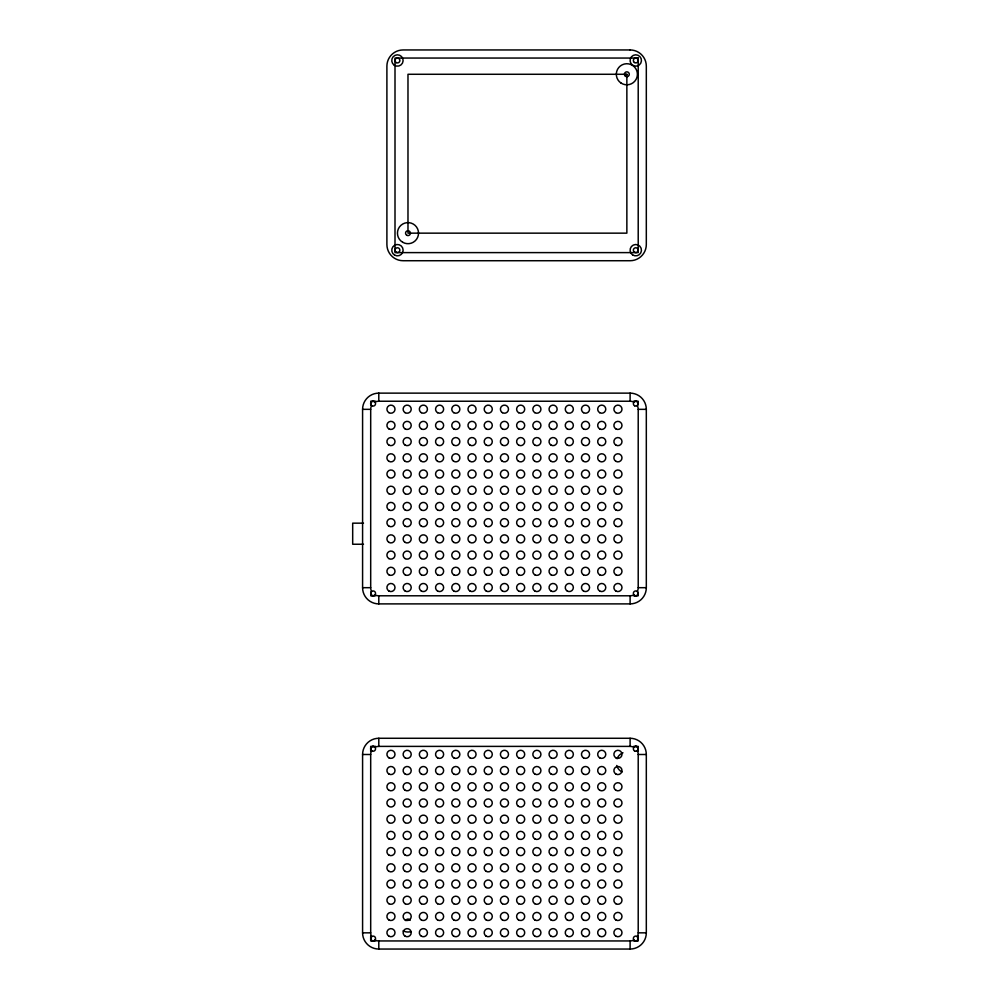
<?xml version="1.0" encoding="UTF-8"?>
<svg xmlns="http://www.w3.org/2000/svg" width="999" height="999" viewBox="0 0 999 999"><rect width="100%" height="100%" fill="white"/><g stroke="black" fill="none" stroke-linecap="round" stroke-linejoin="round"><path stroke-width="1.5" d="M378.796 393.131L630.107 393.131A16.209 16.209 0 0 1 646.316 409.34L646.316 587.687A16.209 16.209 0 0 1 630.107 603.896L378.796 603.896A16.209 16.209 0 0 1 362.587 587.687L362.587 409.34A16.209 16.209 0 0 1 378.796 393.131L378.796 401.236A8.104 8.104 0 0 0 375.037 402.16M370.691 401.236L375.686 401.236M378.796 401.236L630.107 401.236A8.104 8.104 0 0 1 633.865 402.16M633.541 401.236L638.211 401.236M362.587 409.34L370.691 409.34A8.104 8.104 0 0 1 371.616 405.582A2.423 2.323 38.2 0 1 371.378 401.96A2.423 2.323 38.2 0 1 374.95 402.222M637.275 405.582A8.104 8.104 0 0 1 638.211 409.34L646.316 409.34M363.499 523.164L352.684 523.164L352.684 544.243L363.499 544.243M362.587 587.687L370.691 587.687A8.104 8.104 0 0 0 371.616 591.458M637.275 591.458A8.104 8.104 0 0 0 638.211 587.687L646.316 587.687M370.691 595.791L375.686 595.791M375.037 594.867A8.104 8.104 0 0 0 378.796 595.791L630.107 595.791A8.104 8.104 0 0 0 633.865 594.867A2.423 2.323 38.2 0 0 637.512 595.067A2.423 2.323 38.2 0 0 637.212 591.545M633.541 595.791L638.211 595.791M378.796 738.273L630.107 738.273A16.209 16.209 0 0 1 646.316 754.495L646.316 932.841A16.209 16.209 0 0 1 630.107 949.05L378.796 949.05A16.209 16.209 0 0 1 362.587 932.841L362.587 754.495A16.209 16.209 0 0 1 378.796 738.273L378.796 746.39A8.104 8.104 0 0 0 375.037 747.314M375.686 746.39L370.691 746.39L370.691 751.385M378.796 746.39L630.107 746.39A8.104 8.104 0 0 1 633.865 747.314A2.423 2.323 -51.8 0 1 637.487 747.077A2.423 2.323 -51.8 0 1 637.212 750.649M633.541 746.39L638.211 746.39L638.211 751.385M362.587 754.495L370.691 754.495A8.104 8.104 0 0 1 371.616 750.724A2.423 2.323 38.2 0 1 371.378 747.115A2.423 2.323 38.2 0 1 374.95 747.377M637.275 750.724A8.104 8.104 0 0 1 638.211 754.495L646.316 754.495M362.587 932.841L370.691 932.841A8.104 8.104 0 0 0 371.616 936.6M637.275 936.6A8.104 8.104 0 0 0 638.211 932.841L646.316 932.841M375.686 940.946L370.691 940.946L370.691 935.951M375.037 940.022A8.104 8.104 0 0 0 378.796 940.946L630.107 940.946A8.104 8.104 0 0 0 633.865 940.022A2.423 2.323 38.2 0 0 637.512 940.221A2.423 2.323 38.2 0 0 637.212 936.687M633.541 940.946L638.211 940.946L638.211 935.951M638.211 409.34L638.211 587.687M638.211 754.495L638.211 932.841M630.107 393.131L630.107 401.236M630.107 595.791L630.107 603.896M630.107 738.273L630.107 746.39M630.107 940.946L630.107 949.05M378.796 595.791L378.796 603.896M378.796 940.946L378.796 949.05M370.691 409.34L370.691 587.687M370.691 754.495L370.691 932.841M374.95 594.805A2.423 2.323 -51.8 0 1 371.416 595.104A2.423 2.323 -51.8 0 1 371.678 591.533M633.953 402.235A2.423 2.323 -51.8 0 1 637.487 401.935A2.423 2.323 -51.8 0 1 637.212 405.494M374.95 939.947A2.423 2.323 -51.8 0 1 371.416 940.246A2.423 2.323 -51.8 0 1 371.678 936.687M622.015 771.965A10.539 10.539 0 0 1 616.733 765.496M617.057 758.716A10.539 10.539 0 0 1 622.976 752.796M410.876 931.617A10.539 10.539 0 0 1 403.134 930.843M405.719 920.591A2.435 2.435 0 0 1 410.139 920.366M630.107 49.95L403.121 49.95A16.209 16.209 0 0 0 386.9 66.159L386.9 244.505A16.209 16.209 0 0 0 403.121 260.727L630.107 260.727A16.209 16.209 0 0 0 646.316 244.505L646.316 66.159A16.209 16.209 0 0 0 630.107 49.95M638.211 58.054L395.005 58.054L395.005 252.61L638.211 252.61L638.211 58.054M626.86 74.276L407.979 74.276L407.979 233.154L626.86 233.154L626.86 74.276M632.592 254.882A5.669 5.669 0 0 0 641.433 250.587A5.669 5.669 0 0 0 633.291 245.08A5.669 5.669 0 0 0 632.592 254.882M634.565 252.285A2.435 2.435 0 0 0 638.211 250.187A2.435 2.435 0 0 0 634.565 248.077A2.435 2.435 0 0 0 634.565 252.285M632.592 65.185A5.669 5.669 0 0 0 641.433 60.889A5.669 5.669 0 0 0 633.291 55.382A5.669 5.669 0 0 0 632.592 65.185M634.415 62.5A2.435 2.435 0 0 0 638.199 60.664A2.435 2.435 0 0 0 634.715 58.304A2.435 2.435 0 0 0 634.415 62.5M394.605 255.095A5.669 5.669 0 0 0 403.121 250.187A5.669 5.669 0 0 0 394.605 245.267A5.669 5.669 0 0 0 394.605 255.095M396.228 252.285A2.435 2.435 0 0 0 399.875 250.187A2.435 2.435 0 0 0 396.228 248.077A2.435 2.435 0 0 0 396.228 252.285M394.255 65.185A5.669 5.669 0 0 0 403.097 60.889A5.669 5.669 0 0 0 394.967 55.382A5.669 5.669 0 0 0 394.255 65.185M396.228 62.6A2.435 2.435 0 0 0 399.875 60.489A2.435 2.435 0 0 0 396.228 58.379A2.435 2.435 0 0 0 396.228 62.6M620.953 82.992A10.539 10.539 0 0 0 637.374 75.025A10.539 10.539 0 0 0 622.252 64.785A10.539 10.539 0 0 0 620.953 82.992M402.709 242.282A10.539 10.539 0 0 0 418.519 233.154A10.539 10.539 0 0 0 402.709 224.038A10.539 10.539 0 0 0 402.709 242.282M625.499 76.286A2.435 2.435 0 0 0 629.283 74.438A2.435 2.435 0 0 0 625.799 72.078A2.435 2.435 0 0 0 625.499 76.286M406.768 235.264A2.435 2.435 0 0 0 410.414 233.154A2.435 2.435 0 0 0 406.768 231.056A2.435 2.435 0 0 0 406.768 235.264M371.903 595.466A2.435 2.435 0 0 0 375.549 593.369A2.435 2.435 0 0 0 371.903 591.258A2.435 2.435 0 0 0 371.903 595.466M634.565 595.466A2.435 2.435 0 0 0 638.211 593.369A2.435 2.435 0 0 0 634.565 591.258A2.435 2.435 0 0 0 634.565 595.466M634.565 405.769A2.435 2.435 0 0 0 638.211 403.671A2.435 2.435 0 0 0 634.565 401.561A2.435 2.435 0 0 0 634.565 405.769M371.903 405.769A2.435 2.435 0 0 0 375.549 403.671A2.435 2.435 0 0 0 371.903 401.561A2.435 2.435 0 0 0 371.903 405.769M615.908 412.687A4.058 4.058 0 0 0 621.99 409.178A4.058 4.058 0 0 0 615.908 405.669A4.058 4.058 0 0 0 615.908 412.687M599.7 412.687A4.058 4.058 0 0 0 605.781 409.178A4.058 4.058 0 0 0 599.7 405.669A4.058 4.058 0 0 0 599.7 412.687M583.491 412.687A4.058 4.058 0 0 0 589.572 409.178A4.058 4.058 0 0 0 583.491 405.669A4.058 4.058 0 0 0 583.491 412.687M567.27 412.687A4.058 4.058 0 0 0 573.351 409.178A4.058 4.058 0 0 0 567.27 405.669A4.058 4.058 0 0 0 567.27 412.687M551.061 412.687A4.058 4.058 0 0 0 557.142 409.178A4.058 4.058 0 0 0 551.061 405.669A4.058 4.058 0 0 0 551.061 412.687M534.852 412.687A4.058 4.058 0 0 0 540.934 409.178A4.058 4.058 0 0 0 534.852 405.669A4.058 4.058 0 0 0 534.852 412.687M518.631 412.687A4.058 4.058 0 0 0 524.712 409.178A4.058 4.058 0 0 0 518.631 405.669A4.058 4.058 0 0 0 518.631 412.687M502.422 412.687A4.058 4.058 0 0 0 508.503 409.178A4.058 4.058 0 0 0 502.422 405.669A4.058 4.058 0 0 0 502.422 412.687M486.213 412.687A4.058 4.058 0 0 0 492.295 409.178A4.058 4.058 0 0 0 486.213 405.669A4.058 4.058 0 0 0 486.213 412.687M469.992 412.687A4.058 4.058 0 0 0 476.073 409.178A4.058 4.058 0 0 0 469.992 405.669A4.058 4.058 0 0 0 469.992 412.687M453.783 412.687A4.058 4.058 0 0 0 459.865 409.178A4.058 4.058 0 0 0 453.783 405.669A4.058 4.058 0 0 0 453.783 412.687M437.574 412.687A4.058 4.058 0 0 0 443.643 409.178A4.058 4.058 0 0 0 437.574 405.669A4.058 4.058 0 0 0 437.574 412.687M421.353 412.687A4.058 4.058 0 0 0 427.435 409.178A4.058 4.058 0 0 0 421.353 405.669A4.058 4.058 0 0 0 421.353 412.687M615.908 428.908A4.058 4.058 0 0 0 621.99 425.399A4.058 4.058 0 0 0 615.908 421.89A4.058 4.058 0 0 0 615.908 428.908M599.7 428.908A4.058 4.058 0 0 0 605.781 425.399A4.058 4.058 0 0 0 599.7 421.89A4.058 4.058 0 0 0 599.7 428.908M583.491 428.908A4.058 4.058 0 0 0 589.572 425.399A4.058 4.058 0 0 0 583.491 421.89A4.058 4.058 0 0 0 583.491 428.908M567.27 428.908A4.058 4.058 0 0 0 573.351 425.399A4.058 4.058 0 0 0 567.27 421.89A4.058 4.058 0 0 0 567.27 428.908M551.061 428.908A4.058 4.058 0 0 0 557.142 425.399A4.058 4.058 0 0 0 551.061 421.89A4.058 4.058 0 0 0 551.061 428.908M534.852 428.908A4.058 4.058 0 0 0 540.934 425.399A4.058 4.058 0 0 0 534.852 421.89A4.058 4.058 0 0 0 534.852 428.908M518.631 428.908A4.058 4.058 0 0 0 524.712 425.399A4.058 4.058 0 0 0 518.631 421.89A4.058 4.058 0 0 0 518.631 428.908M502.422 428.908A4.058 4.058 0 0 0 508.503 425.399A4.058 4.058 0 0 0 502.422 421.89A4.058 4.058 0 0 0 502.422 428.908M486.213 428.908A4.058 4.058 0 0 0 492.295 425.399A4.058 4.058 0 0 0 486.213 421.89A4.058 4.058 0 0 0 486.213 428.908M469.992 428.908A4.058 4.058 0 0 0 476.073 425.399A4.058 4.058 0 0 0 469.992 421.89A4.058 4.058 0 0 0 469.992 428.908M453.783 428.908A4.058 4.058 0 0 0 459.865 425.399A4.058 4.058 0 0 0 453.783 421.89A4.058 4.058 0 0 0 453.783 428.908M437.574 428.908A4.058 4.058 0 0 0 443.643 425.399A4.058 4.058 0 0 0 437.574 421.89A4.058 4.058 0 0 0 437.574 428.908M421.353 428.908A4.058 4.058 0 0 0 427.435 425.399A4.058 4.058 0 0 0 421.353 421.89A4.058 4.058 0 0 0 421.353 428.908M615.908 445.117A4.058 4.058 0 0 0 621.99 441.608A4.058 4.058 0 0 0 615.908 438.099A4.058 4.058 0 0 0 615.908 445.117M599.7 445.117A4.058 4.058 0 0 0 605.781 441.608A4.058 4.058 0 0 0 599.7 438.099A4.058 4.058 0 0 0 599.7 445.117M583.491 445.117A4.058 4.058 0 0 0 589.572 441.608A4.058 4.058 0 0 0 583.491 438.099A4.058 4.058 0 0 0 583.491 445.117M567.27 445.117A4.058 4.058 0 0 0 573.351 441.608A4.058 4.058 0 0 0 567.27 438.099A4.058 4.058 0 0 0 567.27 445.117M551.061 445.117A4.058 4.058 0 0 0 557.142 441.608A4.058 4.058 0 0 0 551.061 438.099A4.058 4.058 0 0 0 551.061 445.117M534.852 445.117A4.058 4.058 0 0 0 540.934 441.608A4.058 4.058 0 0 0 534.852 438.099A4.058 4.058 0 0 0 534.852 445.117M518.631 445.117A4.058 4.058 0 0 0 524.712 441.608A4.058 4.058 0 0 0 518.631 438.099A4.058 4.058 0 0 0 518.631 445.117M502.422 445.117A4.058 4.058 0 0 0 508.503 441.608A4.058 4.058 0 0 0 502.422 438.099A4.058 4.058 0 0 0 502.422 445.117M486.213 445.117A4.058 4.058 0 0 0 492.295 441.608A4.058 4.058 0 0 0 486.213 438.099A4.058 4.058 0 0 0 486.213 445.117M469.992 445.117A4.058 4.058 0 0 0 476.073 441.608A4.058 4.058 0 0 0 469.992 438.099A4.058 4.058 0 0 0 469.992 445.117M453.534 444.967A4.058 4.058 0 0 0 459.852 441.895A4.058 4.058 0 0 0 454.033 437.962A4.058 4.058 0 0 0 453.534 444.967M437.574 445.117A4.058 4.058 0 0 0 443.643 441.608A4.058 4.058 0 0 0 437.574 438.099A4.058 4.058 0 0 0 437.574 445.117M421.116 444.967A4.058 4.058 0 0 0 427.422 441.895A4.058 4.058 0 0 0 421.615 437.962A4.058 4.058 0 0 0 421.116 444.967M615.908 461.338A4.058 4.058 0 0 0 621.99 457.817A4.058 4.058 0 0 0 615.908 454.308A4.058 4.058 0 0 0 615.908 461.338M599.7 461.338A4.058 4.058 0 0 0 605.781 457.817A4.058 4.058 0 0 0 599.7 454.308A4.058 4.058 0 0 0 599.7 461.338M583.491 461.338A4.058 4.058 0 0 0 589.572 457.817A4.058 4.058 0 0 0 583.491 454.308A4.058 4.058 0 0 0 583.491 461.338M567.032 461.176A4.058 4.058 0 0 0 573.339 458.116A4.058 4.058 0 0 0 567.532 454.17A4.058 4.058 0 0 0 567.032 461.176M551.061 461.338A4.058 4.058 0 0 0 557.142 457.817A4.058 4.058 0 0 0 551.061 454.308A4.058 4.058 0 0 0 551.061 461.338M534.852 461.338A4.058 4.058 0 0 0 540.934 457.817A4.058 4.058 0 0 0 534.852 454.308A4.058 4.058 0 0 0 534.852 461.338M518.394 461.176A4.058 4.058 0 0 0 524.7 458.116A4.058 4.058 0 0 0 518.893 454.17A4.058 4.058 0 0 0 518.394 461.176M502.172 461.176A4.058 4.058 0 0 0 508.491 458.116A4.058 4.058 0 0 0 502.672 454.17A4.058 4.058 0 0 0 502.172 461.176M486.213 461.338A4.058 4.058 0 0 0 492.295 457.817A4.058 4.058 0 0 0 486.213 454.308A4.058 4.058 0 0 0 486.213 461.338M469.992 461.338A4.058 4.058 0 0 0 476.073 457.817A4.058 4.058 0 0 0 469.992 454.308A4.058 4.058 0 0 0 469.992 461.338M453.534 461.176A4.058 4.058 0 0 0 459.852 458.116A4.058 4.058 0 0 0 454.033 454.17A4.058 4.058 0 0 0 453.534 461.176M437.574 461.338A4.058 4.058 0 0 0 443.643 457.817A4.058 4.058 0 0 0 437.574 454.308A4.058 4.058 0 0 0 437.574 461.338M421.353 461.338A4.058 4.058 0 0 0 427.435 457.817A4.058 4.058 0 0 0 421.353 454.308A4.058 4.058 0 0 0 421.353 461.338M615.908 477.547A4.058 4.058 0 0 0 621.99 474.038A4.058 4.058 0 0 0 615.908 470.529A4.058 4.058 0 0 0 615.908 477.547M599.7 477.547A4.058 4.058 0 0 0 605.781 474.038A4.058 4.058 0 0 0 599.7 470.529A4.058 4.058 0 0 0 599.7 477.547M583.491 477.547A4.058 4.058 0 0 0 589.572 474.038A4.058 4.058 0 0 0 583.491 470.529A4.058 4.058 0 0 0 583.491 477.547M567.27 477.547A4.058 4.058 0 0 0 573.351 474.038A4.058 4.058 0 0 0 567.27 470.529A4.058 4.058 0 0 0 567.27 477.547M551.061 477.547A4.058 4.058 0 0 0 557.142 474.038A4.058 4.058 0 0 0 551.061 470.529A4.058 4.058 0 0 0 551.061 477.547M534.852 477.547A4.058 4.058 0 0 0 540.934 474.038A4.058 4.058 0 0 0 534.852 470.529A4.058 4.058 0 0 0 534.852 477.547M518.631 477.547A4.058 4.058 0 0 0 524.712 474.038A4.058 4.058 0 0 0 518.631 470.529A4.058 4.058 0 0 0 518.631 477.547M502.422 477.547A4.058 4.058 0 0 0 508.503 474.038A4.058 4.058 0 0 0 502.422 470.529A4.058 4.058 0 0 0 502.422 477.547M486.213 477.547A4.058 4.058 0 0 0 492.295 474.038A4.058 4.058 0 0 0 486.213 470.529A4.058 4.058 0 0 0 486.213 477.547M469.992 477.547A4.058 4.058 0 0 0 476.073 474.038A4.058 4.058 0 0 0 469.992 470.529A4.058 4.058 0 0 0 469.992 477.547M453.783 477.547A4.058 4.058 0 0 0 459.865 474.038A4.058 4.058 0 0 0 453.783 470.529A4.058 4.058 0 0 0 453.783 477.547M437.574 477.547A4.058 4.058 0 0 0 443.643 474.038A4.058 4.058 0 0 0 437.574 470.529A4.058 4.058 0 0 0 437.574 477.547M421.353 477.547A4.058 4.058 0 0 0 427.435 474.038A4.058 4.058 0 0 0 421.353 470.529A4.058 4.058 0 0 0 421.353 477.547M405.144 477.547A4.058 4.058 0 0 0 411.226 474.038A4.058 4.058 0 0 0 405.144 470.529A4.058 4.058 0 0 0 405.144 477.547M615.908 493.756A4.058 4.058 0 0 0 621.99 490.247A4.058 4.058 0 0 0 615.908 486.738A4.058 4.058 0 0 0 615.908 493.756M599.7 493.756A4.058 4.058 0 0 0 605.781 490.247A4.058 4.058 0 0 0 599.7 486.738A4.058 4.058 0 0 0 599.7 493.756M583.491 493.756A4.058 4.058 0 0 0 589.572 490.247A4.058 4.058 0 0 0 583.491 486.738A4.058 4.058 0 0 0 583.491 493.756M567.27 493.756A4.058 4.058 0 0 0 573.351 490.247A4.058 4.058 0 0 0 567.27 486.738A4.058 4.058 0 0 0 567.27 493.756M551.061 493.756A4.058 4.058 0 0 0 557.142 490.247A4.058 4.058 0 0 0 551.061 486.738A4.058 4.058 0 0 0 551.061 493.756M534.852 493.756A4.058 4.058 0 0 0 540.934 490.247A4.058 4.058 0 0 0 534.852 486.738A4.058 4.058 0 0 0 534.852 493.756M518.631 493.756A4.058 4.058 0 0 0 524.712 490.247A4.058 4.058 0 0 0 518.631 486.738A4.058 4.058 0 0 0 518.631 493.756M502.422 493.756A4.058 4.058 0 0 0 508.503 490.247A4.058 4.058 0 0 0 502.422 486.738A4.058 4.058 0 0 0 502.422 493.756M486.213 493.756A4.058 4.058 0 0 0 492.295 490.247A4.058 4.058 0 0 0 486.213 486.738A4.058 4.058 0 0 0 486.213 493.756M469.992 493.756A4.058 4.058 0 0 0 476.073 490.247A4.058 4.058 0 0 0 469.992 486.738A4.058 4.058 0 0 0 469.992 493.756M453.783 493.756A4.058 4.058 0 0 0 459.865 490.247A4.058 4.058 0 0 0 453.783 486.738A4.058 4.058 0 0 0 453.783 493.756M437.574 493.756A4.058 4.058 0 0 0 443.643 490.247A4.058 4.058 0 0 0 437.574 486.738A4.058 4.058 0 0 0 437.574 493.756M421.353 493.756A4.058 4.058 0 0 0 427.435 490.247A4.058 4.058 0 0 0 421.353 486.738A4.058 4.058 0 0 0 421.353 493.756M405.144 493.756A4.058 4.058 0 0 0 411.226 490.247A4.058 4.058 0 0 0 405.144 486.738A4.058 4.058 0 0 0 405.144 493.756M615.908 509.977A4.058 4.058 0 0 0 621.99 506.456A4.058 4.058 0 0 0 615.908 502.947A4.058 4.058 0 0 0 615.908 509.977M599.7 509.977A4.058 4.058 0 0 0 605.781 506.456A4.058 4.058 0 0 0 599.7 502.947A4.058 4.058 0 0 0 599.7 509.977M583.491 509.977A4.058 4.058 0 0 0 589.572 506.456A4.058 4.058 0 0 0 583.491 502.947A4.058 4.058 0 0 0 583.491 509.977M567.27 509.977A4.058 4.058 0 0 0 573.351 506.456A4.058 4.058 0 0 0 567.27 502.947A4.058 4.058 0 0 0 567.27 509.977M551.061 509.977A4.058 4.058 0 0 0 557.142 506.456A4.058 4.058 0 0 0 551.061 502.947A4.058 4.058 0 0 0 551.061 509.977M534.852 509.977A4.058 4.058 0 0 0 540.934 506.456A4.058 4.058 0 0 0 534.852 502.947A4.058 4.058 0 0 0 534.852 509.977M518.631 509.977A4.058 4.058 0 0 0 524.712 506.456A4.058 4.058 0 0 0 518.631 502.947A4.058 4.058 0 0 0 518.631 509.977M502.422 509.977A4.058 4.058 0 0 0 508.503 506.456A4.058 4.058 0 0 0 502.422 502.947A4.058 4.058 0 0 0 502.422 509.977M486.213 509.977A4.058 4.058 0 0 0 492.295 506.456A4.058 4.058 0 0 0 486.213 502.947A4.058 4.058 0 0 0 486.213 509.977M469.992 509.977A4.058 4.058 0 0 0 476.073 506.456A4.058 4.058 0 0 0 469.992 502.947A4.058 4.058 0 0 0 469.992 509.977M453.783 509.977A4.058 4.058 0 0 0 459.865 506.456A4.058 4.058 0 0 0 453.783 502.947A4.058 4.058 0 0 0 453.783 509.977M437.574 509.977A4.058 4.058 0 0 0 443.643 506.456A4.058 4.058 0 0 0 437.574 502.947A4.058 4.058 0 0 0 437.574 509.977M421.353 509.977A4.058 4.058 0 0 0 427.435 506.456A4.058 4.058 0 0 0 421.353 502.947A4.058 4.058 0 0 0 421.353 509.977M405.144 509.977A4.058 4.058 0 0 0 411.226 506.456A4.058 4.058 0 0 0 405.144 502.947A4.058 4.058 0 0 0 405.144 509.977M615.908 526.186A4.058 4.058 0 0 0 621.99 522.677A4.058 4.058 0 0 0 615.908 519.168A4.058 4.058 0 0 0 615.908 526.186M599.7 526.186A4.058 4.058 0 0 0 605.781 522.677A4.058 4.058 0 0 0 599.7 519.168A4.058 4.058 0 0 0 599.7 526.186M583.491 526.186A4.058 4.058 0 0 0 589.572 522.677A4.058 4.058 0 0 0 583.491 519.168A4.058 4.058 0 0 0 583.491 526.186M567.27 526.186A4.058 4.058 0 0 0 573.351 522.677A4.058 4.058 0 0 0 567.27 519.168A4.058 4.058 0 0 0 567.27 526.186M551.061 526.186A4.058 4.058 0 0 0 557.142 522.677A4.058 4.058 0 0 0 551.061 519.168A4.058 4.058 0 0 0 551.061 526.186M534.852 526.186A4.058 4.058 0 0 0 540.934 522.677A4.058 4.058 0 0 0 534.852 519.168A4.058 4.058 0 0 0 534.852 526.186M518.631 526.186A4.058 4.058 0 0 0 524.712 522.677A4.058 4.058 0 0 0 518.631 519.168A4.058 4.058 0 0 0 518.631 526.186M502.422 526.186A4.058 4.058 0 0 0 508.503 522.677A4.058 4.058 0 0 0 502.422 519.168A4.058 4.058 0 0 0 502.422 526.186M486.213 526.186A4.058 4.058 0 0 0 492.295 522.677A4.058 4.058 0 0 0 486.213 519.168A4.058 4.058 0 0 0 486.213 526.186M469.992 526.186A4.058 4.058 0 0 0 476.073 522.677A4.058 4.058 0 0 0 469.992 519.168A4.058 4.058 0 0 0 469.992 526.186M453.783 526.186A4.058 4.058 0 0 0 459.865 522.677A4.058 4.058 0 0 0 453.783 519.168A4.058 4.058 0 0 0 453.783 526.186M437.574 526.186A4.058 4.058 0 0 0 443.643 522.677A4.058 4.058 0 0 0 437.574 519.168A4.058 4.058 0 0 0 437.574 526.186M421.353 526.186A4.058 4.058 0 0 0 427.435 522.677A4.058 4.058 0 0 0 421.353 519.168A4.058 4.058 0 0 0 421.353 526.186M405.144 526.186A4.058 4.058 0 0 0 411.226 522.677A4.058 4.058 0 0 0 405.144 519.168A4.058 4.058 0 0 0 405.144 526.186M615.908 542.395A4.058 4.058 0 0 0 621.99 538.886A4.058 4.058 0 0 0 615.908 535.377A4.058 4.058 0 0 0 615.908 542.395M599.7 542.395A4.058 4.058 0 0 0 605.781 538.886A4.058 4.058 0 0 0 599.7 535.377A4.058 4.058 0 0 0 599.7 542.395M583.491 542.395A4.058 4.058 0 0 0 589.572 538.886A4.058 4.058 0 0 0 583.491 535.377A4.058 4.058 0 0 0 583.491 542.395M567.27 542.395A4.058 4.058 0 0 0 573.351 538.886A4.058 4.058 0 0 0 567.27 535.377A4.058 4.058 0 0 0 567.27 542.395M551.061 542.395A4.058 4.058 0 0 0 557.142 538.886A4.058 4.058 0 0 0 551.061 535.377A4.058 4.058 0 0 0 551.061 542.395M534.852 542.395A4.058 4.058 0 0 0 540.934 538.886A4.058 4.058 0 0 0 534.852 535.377A4.058 4.058 0 0 0 534.852 542.395M518.631 542.395A4.058 4.058 0 0 0 524.712 538.886A4.058 4.058 0 0 0 518.631 535.377A4.058 4.058 0 0 0 518.631 542.395M502.422 542.395A4.058 4.058 0 0 0 508.503 538.886A4.058 4.058 0 0 0 502.422 535.377A4.058 4.058 0 0 0 502.422 542.395M486.213 542.395A4.058 4.058 0 0 0 492.295 538.886A4.058 4.058 0 0 0 486.213 535.377A4.058 4.058 0 0 0 486.213 542.395M469.992 542.395A4.058 4.058 0 0 0 476.073 538.886A4.058 4.058 0 0 0 469.992 535.377A4.058 4.058 0 0 0 469.992 542.395M453.783 542.395A4.058 4.058 0 0 0 459.865 538.886A4.058 4.058 0 0 0 453.783 535.377A4.058 4.058 0 0 0 453.783 542.395M437.574 542.395A4.058 4.058 0 0 0 443.643 538.886A4.058 4.058 0 0 0 437.574 535.377A4.058 4.058 0 0 0 437.574 542.395M421.353 542.395A4.058 4.058 0 0 0 427.435 538.886A4.058 4.058 0 0 0 421.353 535.377A4.058 4.058 0 0 0 421.353 542.395M405.144 542.395A4.058 4.058 0 0 0 411.226 538.886A4.058 4.058 0 0 0 405.144 535.377A4.058 4.058 0 0 0 405.144 542.395M615.908 558.616A4.058 4.058 0 0 0 621.99 555.107A4.058 4.058 0 0 0 615.908 551.585A4.058 4.058 0 0 0 615.908 558.616M599.7 558.616A4.058 4.058 0 0 0 605.781 555.107A4.058 4.058 0 0 0 599.7 551.585A4.058 4.058 0 0 0 599.7 558.616M583.491 558.616A4.058 4.058 0 0 0 589.572 555.107A4.058 4.058 0 0 0 583.491 551.585A4.058 4.058 0 0 0 583.491 558.616M567.27 558.616A4.058 4.058 0 0 0 573.351 555.107A4.058 4.058 0 0 0 567.27 551.585A4.058 4.058 0 0 0 567.27 558.616M551.061 558.616A4.058 4.058 0 0 0 557.142 555.107A4.058 4.058 0 0 0 551.061 551.585A4.058 4.058 0 0 0 551.061 558.616M534.852 558.616A4.058 4.058 0 0 0 540.934 555.107A4.058 4.058 0 0 0 534.852 551.585A4.058 4.058 0 0 0 534.852 558.616M518.631 558.616A4.058 4.058 0 0 0 524.712 555.107A4.058 4.058 0 0 0 518.631 551.585A4.058 4.058 0 0 0 518.631 558.616M502.422 558.616A4.058 4.058 0 0 0 508.503 555.107A4.058 4.058 0 0 0 502.422 551.585A4.058 4.058 0 0 0 502.422 558.616M486.213 558.616A4.058 4.058 0 0 0 492.295 555.107A4.058 4.058 0 0 0 486.213 551.585A4.058 4.058 0 0 0 486.213 558.616M469.992 558.616A4.058 4.058 0 0 0 476.073 555.107A4.058 4.058 0 0 0 469.992 551.585A4.058 4.058 0 0 0 469.992 558.616M453.783 558.616A4.058 4.058 0 0 0 459.865 555.107A4.058 4.058 0 0 0 453.783 551.585A4.058 4.058 0 0 0 453.783 558.616M437.574 558.616A4.058 4.058 0 0 0 443.643 555.107A4.058 4.058 0 0 0 437.574 551.585A4.058 4.058 0 0 0 437.574 558.616M421.353 558.616A4.058 4.058 0 0 0 427.435 555.107A4.058 4.058 0 0 0 421.353 551.585A4.058 4.058 0 0 0 421.353 558.616M405.144 558.616A4.058 4.058 0 0 0 411.226 555.107A4.058 4.058 0 0 0 405.144 551.585A4.058 4.058 0 0 0 405.144 558.616M615.908 574.825A4.058 4.058 0 0 0 621.99 571.316A4.058 4.058 0 0 0 615.908 567.807A4.058 4.058 0 0 0 615.908 574.825M599.7 574.825A4.058 4.058 0 0 0 605.781 571.316A4.058 4.058 0 0 0 599.7 567.807A4.058 4.058 0 0 0 599.7 574.825M583.491 574.825A4.058 4.058 0 0 0 589.572 571.316A4.058 4.058 0 0 0 583.491 567.807A4.058 4.058 0 0 0 583.491 574.825M567.27 574.825A4.058 4.058 0 0 0 573.351 571.316A4.058 4.058 0 0 0 567.27 567.807A4.058 4.058 0 0 0 567.27 574.825M551.061 574.825A4.058 4.058 0 0 0 557.142 571.316A4.058 4.058 0 0 0 551.061 567.807A4.058 4.058 0 0 0 551.061 574.825M534.852 574.825A4.058 4.058 0 0 0 540.934 571.316A4.058 4.058 0 0 0 534.852 567.807A4.058 4.058 0 0 0 534.852 574.825M518.631 574.825A4.058 4.058 0 0 0 524.712 571.316A4.058 4.058 0 0 0 518.631 567.807A4.058 4.058 0 0 0 518.631 574.825M502.422 574.825A4.058 4.058 0 0 0 508.503 571.316A4.058 4.058 0 0 0 502.422 567.807A4.058 4.058 0 0 0 502.422 574.825M486.213 574.825A4.058 4.058 0 0 0 492.295 571.316A4.058 4.058 0 0 0 486.213 567.807A4.058 4.058 0 0 0 486.213 574.825M469.992 574.825A4.058 4.058 0 0 0 476.073 571.316A4.058 4.058 0 0 0 469.992 567.807A4.058 4.058 0 0 0 469.992 574.825M453.783 574.825A4.058 4.058 0 0 0 459.865 571.316A4.058 4.058 0 0 0 453.783 567.807A4.058 4.058 0 0 0 453.783 574.825M437.574 574.825A4.058 4.058 0 0 0 443.643 571.316A4.058 4.058 0 0 0 437.574 567.807A4.058 4.058 0 0 0 437.574 574.825M421.353 574.825A4.058 4.058 0 0 0 427.435 571.316A4.058 4.058 0 0 0 421.353 567.807A4.058 4.058 0 0 0 421.353 574.825M405.144 574.825A4.058 4.058 0 0 0 411.226 571.316A4.058 4.058 0 0 0 405.144 567.807A4.058 4.058 0 0 0 405.144 574.825M615.908 591.033A4.058 4.058 0 0 0 621.99 587.524A4.058 4.058 0 0 0 615.908 584.015A4.058 4.058 0 0 0 615.908 591.033M599.7 591.033A4.058 4.058 0 0 0 605.781 587.524A4.058 4.058 0 0 0 599.7 584.015A4.058 4.058 0 0 0 599.7 591.033M583.491 591.033A4.058 4.058 0 0 0 589.572 587.524A4.058 4.058 0 0 0 583.491 584.015A4.058 4.058 0 0 0 583.491 591.033M567.27 591.033A4.058 4.058 0 0 0 573.351 587.524A4.058 4.058 0 0 0 567.27 584.015A4.058 4.058 0 0 0 567.27 591.033M551.061 591.033A4.058 4.058 0 0 0 557.142 587.524A4.058 4.058 0 0 0 551.061 584.015A4.058 4.058 0 0 0 551.061 591.033M534.852 591.033A4.058 4.058 0 0 0 540.934 587.524A4.058 4.058 0 0 0 534.852 584.015A4.058 4.058 0 0 0 534.852 591.033M518.631 591.033A4.058 4.058 0 0 0 524.712 587.524A4.058 4.058 0 0 0 518.631 584.015A4.058 4.058 0 0 0 518.631 591.033M502.422 591.033A4.058 4.058 0 0 0 508.503 587.524A4.058 4.058 0 0 0 502.422 584.015A4.058 4.058 0 0 0 502.422 591.033M486.213 591.033A4.058 4.058 0 0 0 492.295 587.524A4.058 4.058 0 0 0 486.213 584.015A4.058 4.058 0 0 0 486.213 591.033M469.992 591.033A4.058 4.058 0 0 0 476.073 587.524A4.058 4.058 0 0 0 469.992 584.015A4.058 4.058 0 0 0 469.992 591.033M453.783 591.033A4.058 4.058 0 0 0 459.865 587.524A4.058 4.058 0 0 0 453.783 584.015A4.058 4.058 0 0 0 453.783 591.033M437.574 591.033A4.058 4.058 0 0 0 443.643 587.524A4.058 4.058 0 0 0 437.574 584.015A4.058 4.058 0 0 0 437.574 591.033M421.353 591.033A4.058 4.058 0 0 0 427.435 587.524A4.058 4.058 0 0 0 421.353 584.015A4.058 4.058 0 0 0 421.353 591.033M405.144 591.033A4.058 4.058 0 0 0 411.226 587.524A4.058 4.058 0 0 0 405.144 584.015A4.058 4.058 0 0 0 405.144 591.033M405.144 461.338A4.058 4.058 0 0 0 411.226 457.817A4.058 4.058 0 0 0 405.144 454.308A4.058 4.058 0 0 0 405.144 461.338M405.144 412.687A4.058 4.058 0 0 0 411.226 409.178A4.058 4.058 0 0 0 405.144 405.669A4.058 4.058 0 0 0 405.144 412.687M405.144 428.908A4.058 4.058 0 0 0 411.226 425.399A4.058 4.058 0 0 0 405.144 421.89A4.058 4.058 0 0 0 405.144 428.908M405.144 445.117A4.058 4.058 0 0 0 411.226 441.608A4.058 4.058 0 0 0 405.144 438.099A4.058 4.058 0 0 0 405.144 445.117M388.936 477.547A4.058 4.058 0 0 0 395.005 474.038A4.058 4.058 0 0 0 388.936 470.529A4.058 4.058 0 0 0 388.936 477.547M388.936 493.756A4.058 4.058 0 0 0 395.005 490.247A4.058 4.058 0 0 0 388.936 486.738A4.058 4.058 0 0 0 388.936 493.756M388.936 509.977A4.058 4.058 0 0 0 395.005 506.456A4.058 4.058 0 0 0 388.936 502.947A4.058 4.058 0 0 0 388.936 509.977M388.936 526.186A4.058 4.058 0 0 0 395.005 522.677A4.058 4.058 0 0 0 388.936 519.168A4.058 4.058 0 0 0 388.936 526.186M388.936 542.395A4.058 4.058 0 0 0 395.005 538.886A4.058 4.058 0 0 0 388.936 535.377A4.058 4.058 0 0 0 388.936 542.395M388.936 558.616A4.058 4.058 0 0 0 395.005 555.107A4.058 4.058 0 0 0 388.936 551.585A4.058 4.058 0 0 0 388.936 558.616M388.936 574.825A4.058 4.058 0 0 0 395.005 571.316A4.058 4.058 0 0 0 388.936 567.807A4.058 4.058 0 0 0 388.936 574.825M388.936 591.033A4.058 4.058 0 0 0 395.005 587.524A4.058 4.058 0 0 0 388.936 584.015A4.058 4.058 0 0 0 388.936 591.033M388.936 461.338A4.058 4.058 0 0 0 395.005 457.817A4.058 4.058 0 0 0 388.936 454.308A4.058 4.058 0 0 0 388.936 461.338M388.936 412.687A4.058 4.058 0 0 0 395.005 409.178A4.058 4.058 0 0 0 388.936 405.669A4.058 4.058 0 0 0 388.936 412.687M388.936 428.908A4.058 4.058 0 0 0 395.005 425.399A4.058 4.058 0 0 0 388.936 421.89A4.058 4.058 0 0 0 388.936 428.908M388.936 445.117A4.058 4.058 0 0 0 395.005 441.608A4.058 4.058 0 0 0 388.936 438.099A4.058 4.058 0 0 0 388.936 445.117M371.903 940.621A2.435 2.435 0 0 0 375.549 938.511A2.435 2.435 0 0 0 371.903 936.4A2.435 2.435 0 0 0 371.903 940.621M634.565 940.621A2.435 2.435 0 0 0 638.211 938.511A2.435 2.435 0 0 0 634.565 936.4A2.435 2.435 0 0 0 634.565 940.621M634.565 750.923A2.435 2.435 0 0 0 638.211 748.813A2.435 2.435 0 0 0 634.565 746.715A2.435 2.435 0 0 0 634.565 750.923M371.903 750.923A2.435 2.435 0 0 0 375.549 748.813A2.435 2.435 0 0 0 371.903 746.715A2.435 2.435 0 0 0 371.903 750.923M615.908 757.841A4.058 4.058 0 0 0 621.99 754.332A4.058 4.058 0 0 0 615.908 750.823A4.058 4.058 0 0 0 615.908 757.841M599.7 757.841A4.058 4.058 0 0 0 605.781 754.332A4.058 4.058 0 0 0 599.7 750.823A4.058 4.058 0 0 0 599.7 757.841M583.491 757.841A4.058 4.058 0 0 0 589.572 754.332A4.058 4.058 0 0 0 583.491 750.823A4.058 4.058 0 0 0 583.491 757.841M567.27 757.841A4.058 4.058 0 0 0 573.351 754.332A4.058 4.058 0 0 0 567.27 750.823A4.058 4.058 0 0 0 567.27 757.841M551.061 757.841A4.058 4.058 0 0 0 557.142 754.332A4.058 4.058 0 0 0 551.061 750.823A4.058 4.058 0 0 0 551.061 757.841M534.852 757.841A4.058 4.058 0 0 0 540.934 754.332A4.058 4.058 0 0 0 534.852 750.823A4.058 4.058 0 0 0 534.852 757.841M518.631 757.841A4.058 4.058 0 0 0 524.712 754.332A4.058 4.058 0 0 0 518.631 750.823A4.058 4.058 0 0 0 518.631 757.841M502.422 757.841A4.058 4.058 0 0 0 508.503 754.332A4.058 4.058 0 0 0 502.422 750.823A4.058 4.058 0 0 0 502.422 757.841M486.213 757.841A4.058 4.058 0 0 0 492.295 754.332A4.058 4.058 0 0 0 486.213 750.823A4.058 4.058 0 0 0 486.213 757.841M469.992 757.841A4.058 4.058 0 0 0 476.073 754.332A4.058 4.058 0 0 0 469.992 750.823A4.058 4.058 0 0 0 469.992 757.841M453.783 757.841A4.058 4.058 0 0 0 459.865 754.332A4.058 4.058 0 0 0 453.783 750.823A4.058 4.058 0 0 0 453.783 757.841M437.574 757.841A4.058 4.058 0 0 0 443.643 754.332A4.058 4.058 0 0 0 437.574 750.823A4.058 4.058 0 0 0 437.574 757.841M421.353 757.841A4.058 4.058 0 0 0 427.435 754.332A4.058 4.058 0 0 0 421.353 750.823A4.058 4.058 0 0 0 421.353 757.841M615.908 774.05A4.058 4.058 0 0 0 621.99 770.541A4.058 4.058 0 0 0 615.908 767.032A4.058 4.058 0 0 0 615.908 774.05M599.7 774.05A4.058 4.058 0 0 0 605.781 770.541A4.058 4.058 0 0 0 599.7 767.032A4.058 4.058 0 0 0 599.7 774.05M583.491 774.05A4.058 4.058 0 0 0 589.572 770.541A4.058 4.058 0 0 0 583.491 767.032A4.058 4.058 0 0 0 583.491 774.05M567.27 774.05A4.058 4.058 0 0 0 573.351 770.541A4.058 4.058 0 0 0 567.27 767.032A4.058 4.058 0 0 0 567.27 774.05M551.061 774.05A4.058 4.058 0 0 0 557.142 770.541A4.058 4.058 0 0 0 551.061 767.032A4.058 4.058 0 0 0 551.061 774.05M534.852 774.05A4.058 4.058 0 0 0 540.934 770.541A4.058 4.058 0 0 0 534.852 767.032A4.058 4.058 0 0 0 534.852 774.05M518.631 774.05A4.058 4.058 0 0 0 524.712 770.541A4.058 4.058 0 0 0 518.631 767.032A4.058 4.058 0 0 0 518.631 774.05M502.422 774.05A4.058 4.058 0 0 0 508.503 770.541A4.058 4.058 0 0 0 502.422 767.032A4.058 4.058 0 0 0 502.422 774.05M486.213 774.05A4.058 4.058 0 0 0 492.295 770.541A4.058 4.058 0 0 0 486.213 767.032A4.058 4.058 0 0 0 486.213 774.05M469.992 774.05A4.058 4.058 0 0 0 476.073 770.541A4.058 4.058 0 0 0 469.992 767.032A4.058 4.058 0 0 0 469.992 774.05M453.783 774.05A4.058 4.058 0 0 0 459.865 770.541A4.058 4.058 0 0 0 453.783 767.032A4.058 4.058 0 0 0 453.783 774.05M437.574 774.05A4.058 4.058 0 0 0 443.643 770.541A4.058 4.058 0 0 0 437.574 767.032A4.058 4.058 0 0 0 437.574 774.05M421.353 774.05A4.058 4.058 0 0 0 427.435 770.541A4.058 4.058 0 0 0 421.353 767.032A4.058 4.058 0 0 0 421.353 774.05M615.908 790.271A4.058 4.058 0 0 0 621.99 786.762A4.058 4.058 0 0 0 615.908 783.253A4.058 4.058 0 0 0 615.908 790.271M599.7 790.271A4.058 4.058 0 0 0 605.781 786.762A4.058 4.058 0 0 0 599.7 783.253A4.058 4.058 0 0 0 599.7 790.271M583.491 790.271A4.058 4.058 0 0 0 589.572 786.762A4.058 4.058 0 0 0 583.491 783.253A4.058 4.058 0 0 0 583.491 790.271M567.27 790.271A4.058 4.058 0 0 0 573.351 786.762A4.058 4.058 0 0 0 567.27 783.253A4.058 4.058 0 0 0 567.27 790.271M551.061 790.271A4.058 4.058 0 0 0 557.142 786.762A4.058 4.058 0 0 0 551.061 783.253A4.058 4.058 0 0 0 551.061 790.271M534.852 790.271A4.058 4.058 0 0 0 540.934 786.762A4.058 4.058 0 0 0 534.852 783.253A4.058 4.058 0 0 0 534.852 790.271M518.631 790.271A4.058 4.058 0 0 0 524.712 786.762A4.058 4.058 0 0 0 518.631 783.253A4.058 4.058 0 0 0 518.631 790.271M502.422 790.271A4.058 4.058 0 0 0 508.503 786.762A4.058 4.058 0 0 0 502.422 783.253A4.058 4.058 0 0 0 502.422 790.271M485.901 790.072A4.058 4.058 0 0 0 492.27 787.125A4.058 4.058 0 0 0 486.538 783.079A4.058 4.058 0 0 0 485.901 790.072M469.992 790.271A4.058 4.058 0 0 0 476.073 786.762A4.058 4.058 0 0 0 469.992 783.253A4.058 4.058 0 0 0 469.992 790.271M453.783 790.271A4.058 4.058 0 0 0 459.865 786.762A4.058 4.058 0 0 0 453.783 783.253A4.058 4.058 0 0 0 453.783 790.271M437.574 790.271A4.058 4.058 0 0 0 443.643 786.762A4.058 4.058 0 0 0 437.574 783.253A4.058 4.058 0 0 0 437.574 790.271M421.353 790.271A4.058 4.058 0 0 0 427.435 786.762A4.058 4.058 0 0 0 421.353 783.253A4.058 4.058 0 0 0 421.353 790.271M615.609 806.28A4.058 4.058 0 0 0 621.977 803.333A4.058 4.058 0 0 0 616.233 799.287A4.058 4.058 0 0 0 615.609 806.28M599.4 806.28A4.058 4.058 0 0 0 605.769 803.333A4.058 4.058 0 0 0 600.024 799.287A4.058 4.058 0 0 0 599.4 806.28M583.491 806.48A4.058 4.058 0 0 0 589.572 802.971A4.058 4.058 0 0 0 583.491 799.462A4.058 4.058 0 0 0 583.491 806.48M567.27 806.48A4.058 4.058 0 0 0 573.351 802.971A4.058 4.058 0 0 0 567.27 799.462A4.058 4.058 0 0 0 567.27 806.48M550.749 806.28A4.058 4.058 0 0 0 557.13 803.333A4.058 4.058 0 0 0 551.386 799.287A4.058 4.058 0 0 0 550.749 806.28M534.54 806.28A4.058 4.058 0 0 0 540.909 803.333A4.058 4.058 0 0 0 535.177 799.287A4.058 4.058 0 0 0 534.54 806.28M518.331 806.28A4.058 4.058 0 0 0 524.7 803.333A4.058 4.058 0 0 0 518.956 799.287A4.058 4.058 0 0 0 518.331 806.28M502.422 806.48A4.058 4.058 0 0 0 508.503 802.971A4.058 4.058 0 0 0 502.422 799.462A4.058 4.058 0 0 0 502.422 806.48M485.901 806.28A4.058 4.058 0 0 0 492.27 803.333A4.058 4.058 0 0 0 486.538 799.287A4.058 4.058 0 0 0 485.901 806.28M469.692 806.28A4.058 4.058 0 0 0 476.061 803.333A4.058 4.058 0 0 0 470.317 799.287A4.058 4.058 0 0 0 469.692 806.28M453.471 806.28A4.058 4.058 0 0 0 459.852 803.333A4.058 4.058 0 0 0 454.108 799.287A4.058 4.058 0 0 0 453.471 806.28M437.574 806.48A4.058 4.058 0 0 0 443.643 802.971A4.058 4.058 0 0 0 437.574 799.462A4.058 4.058 0 0 0 437.574 806.48M421.353 806.48A4.058 4.058 0 0 0 427.435 802.971A4.058 4.058 0 0 0 421.353 799.462A4.058 4.058 0 0 0 421.353 806.48M615.609 822.502A4.058 4.058 0 0 0 621.977 819.555A4.058 4.058 0 0 0 616.233 815.509A4.058 4.058 0 0 0 615.609 822.502M599.7 822.689A4.058 4.058 0 0 0 605.781 819.18A4.058 4.058 0 0 0 599.7 815.671A4.058 4.058 0 0 0 599.7 822.689M583.491 822.689A4.058 4.058 0 0 0 589.572 819.18A4.058 4.058 0 0 0 583.491 815.671A4.058 4.058 0 0 0 583.491 822.689M567.27 822.689A4.058 4.058 0 0 0 573.351 819.18A4.058 4.058 0 0 0 567.27 815.671A4.058 4.058 0 0 0 567.27 822.689M551.061 822.689A4.058 4.058 0 0 0 557.142 819.18A4.058 4.058 0 0 0 551.061 815.671A4.058 4.058 0 0 0 551.061 822.689M534.852 822.689A4.058 4.058 0 0 0 540.934 819.18A4.058 4.058 0 0 0 534.852 815.671A4.058 4.058 0 0 0 534.852 822.689M518.631 822.689A4.058 4.058 0 0 0 524.712 819.18A4.058 4.058 0 0 0 518.631 815.671A4.058 4.058 0 0 0 518.631 822.689M502.422 822.689A4.058 4.058 0 0 0 508.503 819.18A4.058 4.058 0 0 0 502.422 815.671A4.058 4.058 0 0 0 502.422 822.689M486.213 822.689A4.058 4.058 0 0 0 492.295 819.18A4.058 4.058 0 0 0 486.213 815.671A4.058 4.058 0 0 0 486.213 822.689M469.992 822.689A4.058 4.058 0 0 0 476.073 819.18A4.058 4.058 0 0 0 469.992 815.671A4.058 4.058 0 0 0 469.992 822.689M453.783 822.689A4.058 4.058 0 0 0 459.865 819.18A4.058 4.058 0 0 0 453.783 815.671A4.058 4.058 0 0 0 453.783 822.689M437.574 822.689A4.058 4.058 0 0 0 443.643 819.18A4.058 4.058 0 0 0 437.574 815.671A4.058 4.058 0 0 0 437.574 822.689M421.353 822.689A4.058 4.058 0 0 0 427.435 819.18A4.058 4.058 0 0 0 421.353 815.671A4.058 4.058 0 0 0 421.353 822.689M405.144 822.689A4.058 4.058 0 0 0 411.226 819.18A4.058 4.058 0 0 0 405.144 815.671A4.058 4.058 0 0 0 405.144 822.689M615.609 838.71A4.058 4.058 0 0 0 621.977 835.763A4.058 4.058 0 0 0 616.233 831.717A4.058 4.058 0 0 0 615.609 838.71M599.7 838.91A4.058 4.058 0 0 0 605.781 835.401A4.058 4.058 0 0 0 599.7 831.892A4.058 4.058 0 0 0 599.7 838.91M583.491 838.91A4.058 4.058 0 0 0 589.572 835.401A4.058 4.058 0 0 0 583.491 831.892A4.058 4.058 0 0 0 583.491 838.91M567.27 838.91A4.058 4.058 0 0 0 573.351 835.401A4.058 4.058 0 0 0 567.27 831.892A4.058 4.058 0 0 0 567.27 838.91M550.749 838.71A4.058 4.058 0 0 0 557.13 835.763A4.058 4.058 0 0 0 551.386 831.717A4.058 4.058 0 0 0 550.749 838.71M534.852 838.91A4.058 4.058 0 0 0 540.934 835.401A4.058 4.058 0 0 0 534.852 831.892A4.058 4.058 0 0 0 534.852 838.91M518.331 838.71A4.058 4.058 0 0 0 524.7 835.763A4.058 4.058 0 0 0 518.956 831.717A4.058 4.058 0 0 0 518.331 838.71M502.11 838.71A4.058 4.058 0 0 0 508.491 835.763A4.058 4.058 0 0 0 502.747 831.717A4.058 4.058 0 0 0 502.11 838.71M485.901 838.71A4.058 4.058 0 0 0 492.27 835.763A4.058 4.058 0 0 0 486.538 831.717A4.058 4.058 0 0 0 485.901 838.71M469.692 838.71A4.058 4.058 0 0 0 476.061 835.763A4.058 4.058 0 0 0 470.317 831.717A4.058 4.058 0 0 0 469.692 838.71M453.471 838.71A4.058 4.058 0 0 0 459.852 835.763A4.058 4.058 0 0 0 454.108 831.717A4.058 4.058 0 0 0 453.471 838.71M437.574 838.91A4.058 4.058 0 0 0 443.643 835.401A4.058 4.058 0 0 0 437.574 831.892A4.058 4.058 0 0 0 437.574 838.91M421.054 838.71A4.058 4.058 0 0 0 427.422 835.763A4.058 4.058 0 0 0 421.678 831.717A4.058 4.058 0 0 0 421.054 838.71M404.832 838.71A4.058 4.058 0 0 0 411.201 835.763A4.058 4.058 0 0 0 405.469 831.717A4.058 4.058 0 0 0 404.832 838.71M615.908 855.119A4.058 4.058 0 0 0 621.99 851.61A4.058 4.058 0 0 0 615.908 848.101A4.058 4.058 0 0 0 615.908 855.119M599.7 855.119A4.058 4.058 0 0 0 605.781 851.61A4.058 4.058 0 0 0 599.7 848.101A4.058 4.058 0 0 0 599.7 855.119M583.491 855.119A4.058 4.058 0 0 0 589.572 851.61A4.058 4.058 0 0 0 583.491 848.101A4.058 4.058 0 0 0 583.491 855.119M567.27 855.119A4.058 4.058 0 0 0 573.351 851.61A4.058 4.058 0 0 0 567.27 848.101A4.058 4.058 0 0 0 567.27 855.119M551.061 855.119A4.058 4.058 0 0 0 557.142 851.61A4.058 4.058 0 0 0 551.061 848.101A4.058 4.058 0 0 0 551.061 855.119M534.852 855.119A4.058 4.058 0 0 0 540.934 851.61A4.058 4.058 0 0 0 534.852 848.101A4.058 4.058 0 0 0 534.852 855.119M518.631 855.119A4.058 4.058 0 0 0 524.712 851.61A4.058 4.058 0 0 0 518.631 848.101A4.058 4.058 0 0 0 518.631 855.119M502.422 855.119A4.058 4.058 0 0 0 508.503 851.61A4.058 4.058 0 0 0 502.422 848.101A4.058 4.058 0 0 0 502.422 855.119M486.213 855.119A4.058 4.058 0 0 0 492.295 851.61A4.058 4.058 0 0 0 486.213 848.101A4.058 4.058 0 0 0 486.213 855.119M469.992 855.119A4.058 4.058 0 0 0 476.073 851.61A4.058 4.058 0 0 0 469.992 848.101A4.058 4.058 0 0 0 469.992 855.119M453.783 855.119A4.058 4.058 0 0 0 459.865 851.61A4.058 4.058 0 0 0 453.783 848.101A4.058 4.058 0 0 0 453.783 855.119M437.574 855.119A4.058 4.058 0 0 0 443.643 851.61A4.058 4.058 0 0 0 437.574 848.101A4.058 4.058 0 0 0 437.574 855.119M421.353 855.119A4.058 4.058 0 0 0 427.435 851.61A4.058 4.058 0 0 0 421.353 848.101A4.058 4.058 0 0 0 421.353 855.119M405.144 855.119A4.058 4.058 0 0 0 411.226 851.61A4.058 4.058 0 0 0 405.144 848.101A4.058 4.058 0 0 0 405.144 855.119M615.908 871.34A4.058 4.058 0 0 0 621.99 867.819A4.058 4.058 0 0 0 615.908 864.31A4.058 4.058 0 0 0 615.908 871.34M599.7 871.34A4.058 4.058 0 0 0 605.781 867.819A4.058 4.058 0 0 0 599.7 864.31A4.058 4.058 0 0 0 599.7 871.34M583.491 871.34A4.058 4.058 0 0 0 589.572 867.819A4.058 4.058 0 0 0 583.491 864.31A4.058 4.058 0 0 0 583.491 871.34M567.27 871.34A4.058 4.058 0 0 0 573.351 867.819A4.058 4.058 0 0 0 567.27 864.31A4.058 4.058 0 0 0 567.27 871.34M551.061 871.34A4.058 4.058 0 0 0 557.142 867.819A4.058 4.058 0 0 0 551.061 864.31A4.058 4.058 0 0 0 551.061 871.34M534.852 871.34A4.058 4.058 0 0 0 540.934 867.819A4.058 4.058 0 0 0 534.852 864.31A4.058 4.058 0 0 0 534.852 871.34M518.631 871.34A4.058 4.058 0 0 0 524.712 867.819A4.058 4.058 0 0 0 518.631 864.31A4.058 4.058 0 0 0 518.631 871.34M502.422 871.34A4.058 4.058 0 0 0 508.503 867.819A4.058 4.058 0 0 0 502.422 864.31A4.058 4.058 0 0 0 502.422 871.34M486.213 871.34A4.058 4.058 0 0 0 492.295 867.819A4.058 4.058 0 0 0 486.213 864.31A4.058 4.058 0 0 0 486.213 871.34M469.992 871.34A4.058 4.058 0 0 0 476.073 867.819A4.058 4.058 0 0 0 469.992 864.31A4.058 4.058 0 0 0 469.992 871.34M453.783 871.34A4.058 4.058 0 0 0 459.865 867.819A4.058 4.058 0 0 0 453.783 864.31A4.058 4.058 0 0 0 453.783 871.34M437.574 871.34A4.058 4.058 0 0 0 443.643 867.819A4.058 4.058 0 0 0 437.574 864.31A4.058 4.058 0 0 0 437.574 871.34M421.353 871.34A4.058 4.058 0 0 0 427.435 867.819A4.058 4.058 0 0 0 421.353 864.31A4.058 4.058 0 0 0 421.353 871.34M405.144 871.34A4.058 4.058 0 0 0 411.226 867.819A4.058 4.058 0 0 0 405.144 864.31A4.058 4.058 0 0 0 405.144 871.34M615.908 887.549A4.058 4.058 0 0 0 621.99 884.04A4.058 4.058 0 0 0 615.908 880.531A4.058 4.058 0 0 0 615.908 887.549M599.7 887.549A4.058 4.058 0 0 0 605.781 884.04A4.058 4.058 0 0 0 599.7 880.531A4.058 4.058 0 0 0 599.7 887.549M583.491 887.549A4.058 4.058 0 0 0 589.572 884.04A4.058 4.058 0 0 0 583.491 880.531A4.058 4.058 0 0 0 583.491 887.549M567.27 887.549A4.058 4.058 0 0 0 573.351 884.04A4.058 4.058 0 0 0 567.27 880.531A4.058 4.058 0 0 0 567.27 887.549M551.061 887.549A4.058 4.058 0 0 0 557.142 884.04A4.058 4.058 0 0 0 551.061 880.531A4.058 4.058 0 0 0 551.061 887.549M534.852 887.549A4.058 4.058 0 0 0 540.934 884.04A4.058 4.058 0 0 0 534.852 880.531A4.058 4.058 0 0 0 534.852 887.549M518.631 887.549A4.058 4.058 0 0 0 524.712 884.04A4.058 4.058 0 0 0 518.631 880.531A4.058 4.058 0 0 0 518.631 887.549M502.422 887.549A4.058 4.058 0 0 0 508.503 884.04A4.058 4.058 0 0 0 502.422 880.531A4.058 4.058 0 0 0 502.422 887.549M486.213 887.549A4.058 4.058 0 0 0 492.295 884.04A4.058 4.058 0 0 0 486.213 880.531A4.058 4.058 0 0 0 486.213 887.549M469.692 887.349A4.058 4.058 0 0 0 476.061 884.402A4.058 4.058 0 0 0 470.317 880.356A4.058 4.058 0 0 0 469.692 887.349M453.783 887.549A4.058 4.058 0 0 0 459.865 884.04A4.058 4.058 0 0 0 453.783 880.531A4.058 4.058 0 0 0 453.783 887.549M437.262 887.349A4.058 4.058 0 0 0 443.631 884.402A4.058 4.058 0 0 0 437.899 880.356A4.058 4.058 0 0 0 437.262 887.349M421.054 887.349A4.058 4.058 0 0 0 427.422 884.402A4.058 4.058 0 0 0 421.678 880.356A4.058 4.058 0 0 0 421.054 887.349M405.144 887.549A4.058 4.058 0 0 0 411.226 884.04A4.058 4.058 0 0 0 405.144 880.531A4.058 4.058 0 0 0 405.144 887.549M615.908 903.758A4.058 4.058 0 0 0 621.99 900.249A4.058 4.058 0 0 0 615.908 896.74A4.058 4.058 0 0 0 615.908 903.758M599.7 903.758A4.058 4.058 0 0 0 605.781 900.249A4.058 4.058 0 0 0 599.7 896.74A4.058 4.058 0 0 0 599.7 903.758M583.491 903.758A4.058 4.058 0 0 0 589.572 900.249A4.058 4.058 0 0 0 583.491 896.74A4.058 4.058 0 0 0 583.491 903.758M566.97 903.558A4.058 4.058 0 0 0 573.339 900.611A4.058 4.058 0 0 0 567.594 896.578A4.058 4.058 0 0 0 566.97 903.558M551.061 903.758A4.058 4.058 0 0 0 557.142 900.249A4.058 4.058 0 0 0 551.061 896.74A4.058 4.058 0 0 0 551.061 903.758M534.852 903.758A4.058 4.058 0 0 0 540.934 900.249A4.058 4.058 0 0 0 534.852 896.74A4.058 4.058 0 0 0 534.852 903.758M518.631 903.758A4.058 4.058 0 0 0 524.712 900.249A4.058 4.058 0 0 0 518.631 896.74A4.058 4.058 0 0 0 518.631 903.758M502.422 903.758A4.058 4.058 0 0 0 508.503 900.249A4.058 4.058 0 0 0 502.422 896.74A4.058 4.058 0 0 0 502.422 903.758M486.213 903.758A4.058 4.058 0 0 0 492.295 900.249A4.058 4.058 0 0 0 486.213 896.74A4.058 4.058 0 0 0 486.213 903.758M469.992 903.758A4.058 4.058 0 0 0 476.073 900.249A4.058 4.058 0 0 0 469.992 896.74A4.058 4.058 0 0 0 469.992 903.758M453.783 903.758A4.058 4.058 0 0 0 459.865 900.249A4.058 4.058 0 0 0 453.783 896.74A4.058 4.058 0 0 0 453.783 903.758M437.574 903.758A4.058 4.058 0 0 0 443.643 900.249A4.058 4.058 0 0 0 437.574 896.74A4.058 4.058 0 0 0 437.574 903.758M421.353 903.758A4.058 4.058 0 0 0 427.435 900.249A4.058 4.058 0 0 0 421.353 896.74A4.058 4.058 0 0 0 421.353 903.758M405.144 903.758A4.058 4.058 0 0 0 411.226 900.249A4.058 4.058 0 0 0 405.144 896.74A4.058 4.058 0 0 0 405.144 903.758M615.908 919.979A4.058 4.058 0 0 0 621.99 916.458A4.058 4.058 0 0 0 615.908 912.949A4.058 4.058 0 0 0 615.908 919.979M599.7 919.979A4.058 4.058 0 0 0 605.781 916.458A4.058 4.058 0 0 0 599.7 912.949A4.058 4.058 0 0 0 599.7 919.979M583.179 919.779A4.058 4.058 0 0 0 589.547 916.832A4.058 4.058 0 0 0 583.816 912.786A4.058 4.058 0 0 0 583.179 919.779M567.27 919.979A4.058 4.058 0 0 0 573.351 916.458A4.058 4.058 0 0 0 567.27 912.949A4.058 4.058 0 0 0 567.27 919.979M551.061 919.979A4.058 4.058 0 0 0 557.142 916.458A4.058 4.058 0 0 0 551.061 912.949A4.058 4.058 0 0 0 551.061 919.979M534.852 919.979A4.058 4.058 0 0 0 540.934 916.458A4.058 4.058 0 0 0 534.852 912.949A4.058 4.058 0 0 0 534.852 919.979M518.331 919.779A4.058 4.058 0 0 0 524.7 916.832A4.058 4.058 0 0 0 518.956 912.786A4.058 4.058 0 0 0 518.331 919.779M502.422 919.979A4.058 4.058 0 0 0 508.503 916.458A4.058 4.058 0 0 0 502.422 912.949A4.058 4.058 0 0 0 502.422 919.979M486.213 919.979A4.058 4.058 0 0 0 492.295 916.458A4.058 4.058 0 0 0 486.213 912.949A4.058 4.058 0 0 0 486.213 919.979M469.992 919.979A4.058 4.058 0 0 0 476.073 916.458A4.058 4.058 0 0 0 469.992 912.949A4.058 4.058 0 0 0 469.992 919.979M453.783 919.979A4.058 4.058 0 0 0 459.865 916.458A4.058 4.058 0 0 0 453.783 912.949A4.058 4.058 0 0 0 453.783 919.979M437.574 919.979A4.058 4.058 0 0 0 443.643 916.458A4.058 4.058 0 0 0 437.574 912.949A4.058 4.058 0 0 0 437.574 919.979M421.353 919.979A4.058 4.058 0 0 0 427.435 916.458A4.058 4.058 0 0 0 421.353 912.949A4.058 4.058 0 0 0 421.353 919.979M405.144 919.979A4.058 4.058 0 0 0 411.226 916.458A4.058 4.058 0 0 0 405.144 912.949A4.058 4.058 0 0 0 405.144 919.979M615.908 936.188A4.058 4.058 0 0 0 621.99 932.679A4.058 4.058 0 0 0 615.908 929.17A4.058 4.058 0 0 0 615.908 936.188M599.7 936.188A4.058 4.058 0 0 0 605.781 932.679A4.058 4.058 0 0 0 599.7 929.17A4.058 4.058 0 0 0 599.7 936.188M583.179 935.988A4.058 4.058 0 0 0 589.547 933.041A4.058 4.058 0 0 0 583.816 928.995A4.058 4.058 0 0 0 583.179 935.988M567.27 936.188A4.058 4.058 0 0 0 573.351 932.679A4.058 4.058 0 0 0 567.27 929.17A4.058 4.058 0 0 0 567.27 936.188M550.749 935.988A4.058 4.058 0 0 0 557.13 933.041A4.058 4.058 0 0 0 551.386 928.995A4.058 4.058 0 0 0 550.749 935.988M534.852 936.188A4.058 4.058 0 0 0 540.934 932.679A4.058 4.058 0 0 0 534.852 929.17A4.058 4.058 0 0 0 534.852 936.188M518.331 935.988A4.058 4.058 0 0 0 524.7 933.041A4.058 4.058 0 0 0 518.956 928.995A4.058 4.058 0 0 0 518.331 935.988M502.11 935.988A4.058 4.058 0 0 0 508.491 933.041A4.058 4.058 0 0 0 502.747 928.995A4.058 4.058 0 0 0 502.11 935.988M485.901 935.988A4.058 4.058 0 0 0 492.27 933.041A4.058 4.058 0 0 0 486.538 928.995A4.058 4.058 0 0 0 485.901 935.988M469.992 936.188A4.058 4.058 0 0 0 476.073 932.679A4.058 4.058 0 0 0 469.992 929.17A4.058 4.058 0 0 0 469.992 936.188M453.471 935.988A4.058 4.058 0 0 0 459.852 933.041A4.058 4.058 0 0 0 454.108 928.995A4.058 4.058 0 0 0 453.471 935.988M437.574 936.188A4.058 4.058 0 0 0 443.643 932.679A4.058 4.058 0 0 0 437.574 929.17A4.058 4.058 0 0 0 437.574 936.188M421.353 936.188A4.058 4.058 0 0 0 427.435 932.679A4.058 4.058 0 0 0 421.353 929.17A4.058 4.058 0 0 0 421.353 936.188M405.144 936.188A4.058 4.058 0 0 0 411.226 932.679A4.058 4.058 0 0 0 405.144 929.17A4.058 4.058 0 0 0 405.144 936.188M405.144 806.48A4.058 4.058 0 0 0 411.226 802.971A4.058 4.058 0 0 0 405.144 799.462A4.058 4.058 0 0 0 405.144 806.48M405.144 757.841A4.058 4.058 0 0 0 411.226 754.332A4.058 4.058 0 0 0 405.144 750.823A4.058 4.058 0 0 0 405.144 757.841M405.144 774.05A4.058 4.058 0 0 0 411.226 770.541A4.058 4.058 0 0 0 405.144 767.032A4.058 4.058 0 0 0 405.144 774.05M405.144 790.271A4.058 4.058 0 0 0 411.226 786.762A4.058 4.058 0 0 0 405.144 783.253A4.058 4.058 0 0 0 405.144 790.271M388.936 822.689A4.058 4.058 0 0 0 395.005 819.18A4.058 4.058 0 0 0 388.936 815.671A4.058 4.058 0 0 0 388.936 822.689M388.936 838.91A4.058 4.058 0 0 0 395.005 835.401A4.058 4.058 0 0 0 388.936 831.892A4.058 4.058 0 0 0 388.936 838.91M388.936 855.119A4.058 4.058 0 0 0 395.005 851.61A4.058 4.058 0 0 0 388.936 848.101A4.058 4.058 0 0 0 388.936 855.119M388.936 871.34A4.058 4.058 0 0 0 395.005 867.819A4.058 4.058 0 0 0 388.936 864.31A4.058 4.058 0 0 0 388.936 871.34M388.936 887.549A4.058 4.058 0 0 0 395.005 884.04A4.058 4.058 0 0 0 388.936 880.531A4.058 4.058 0 0 0 388.936 887.549M388.936 903.758A4.058 4.058 0 0 0 395.005 900.249A4.058 4.058 0 0 0 388.936 896.74A4.058 4.058 0 0 0 388.936 903.758M388.936 919.979A4.058 4.058 0 0 0 395.005 916.458A4.058 4.058 0 0 0 388.936 912.949A4.058 4.058 0 0 0 388.936 919.979M388.936 936.188A4.058 4.058 0 0 0 395.005 932.679A4.058 4.058 0 0 0 388.936 929.17A4.058 4.058 0 0 0 388.936 936.188M388.623 806.28A4.058 4.058 0 0 0 394.992 803.333A4.058 4.058 0 0 0 389.248 799.287A4.058 4.058 0 0 0 388.623 806.28M388.936 757.841A4.058 4.058 0 0 0 395.005 754.332A4.058 4.058 0 0 0 388.936 750.823A4.058 4.058 0 0 0 388.936 757.841M388.936 774.05A4.058 4.058 0 0 0 395.005 770.541A4.058 4.058 0 0 0 388.936 767.032A4.058 4.058 0 0 0 388.936 774.05M388.936 790.271A4.058 4.058 0 0 0 395.005 786.762A4.058 4.058 0 0 0 388.936 783.253A4.058 4.058 0 0 0 388.936 790.271"/></g></svg>
